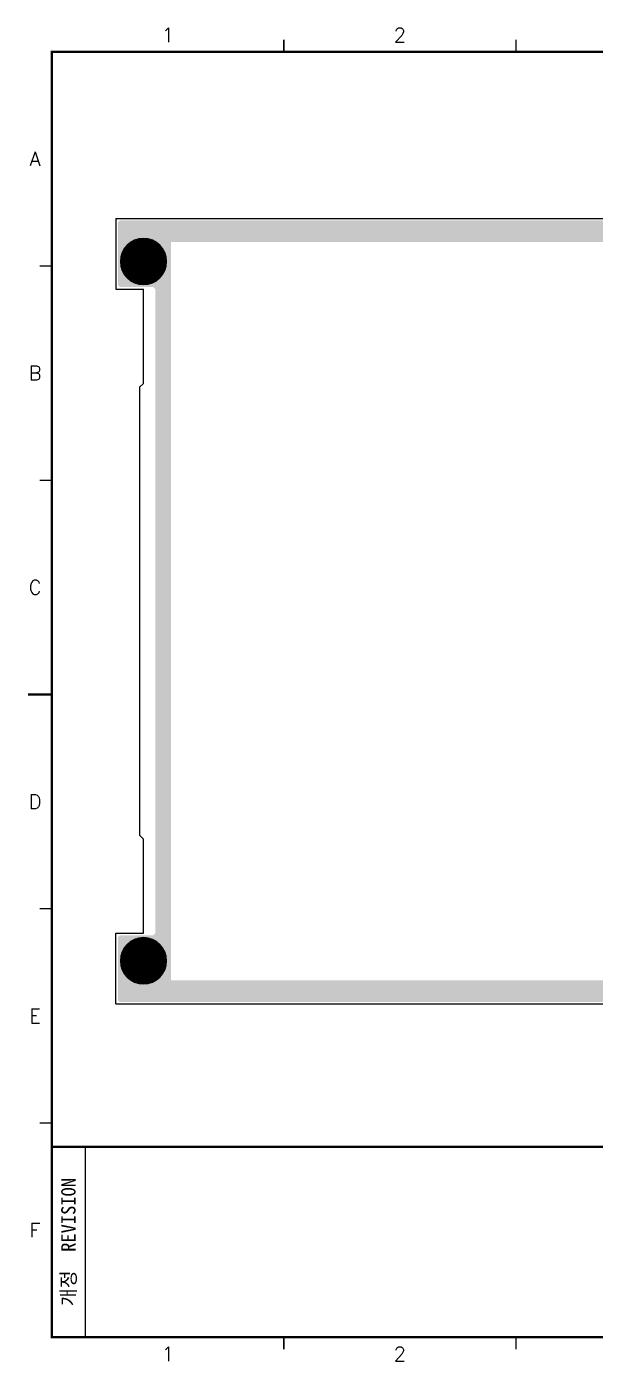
# Model space of a CAD drawing. Extents: x 295 to 953, y 10 to 290.
# Drawn here: x 486.7 to 606.2, y 9.8 to 290.2 of the extents above; entities that cross this region are included whole.
import ezdxf
from ezdxf.enums import TextEntityAlignment as Align

# ---------------------------------------------------------------- set-up
doc = ezdxf.new("R2010")
doc.units = 0
doc.header["$LTSCALE"] = 5
doc.header["$MEASUREMENT"] = 0
doc.linetypes.add('CENTER', pattern=[2, 1.25, -0.25, 0.25, -0.25])
doc.layers.get('0').update_dxf_attribs({"linetype": 'CONTINUOUS', "lineweight": 25})
for name, color, linetype in [('16_COMP_GBR', 1, 'CONTINUOUS'), ('SHEET', 3, 'CONTINUOUS'), ('문자', 4, 'CONTINUOUS'), ('테두리', 3, 'CONTINUOUS')]:
    doc.layers.add(name, color=color, linetype=linetype)
doc.layers.add('2', color=2, linetype='CENTER', lineweight=13)
doc.layers.add('6', color=6, linetype='CONTINUOUS', lineweight=13)
doc.styles.add('MARK', font='ARLRDBD.TTF')
doc.styles.get("Standard").update_dxf_attribs({"font": 'simplex.shx'})
doc.styles.add('굴림체', font='')
doc.styles.get('굴림체').set_extended_font_data('GulimChe')

# ---------------------------------------------------------------- blocks, each defined once
blk = doc.blocks.new('B')
at = {"layer": '문자'}
blk.add_hatch(color=256, dxfattribs=at).paths.add_polyline_path([(13.79, 10), (15.31, 6), (16.84, 10)])
at = {"color": 4, "const_width": 0.6}
blk.add_lwpolyline([(48.46, 10.32, 1), (49.06, 10.32, 1)], format="xyb", close=True, dxfattribs=at)
at = {"layer": '문자'}
for p, q in [((10.73, 2), (7.68, 10)), ((7.68, 10), (10.09, 10)), ((11.94, 5.16), (10.09, 10)), ((10.73, 10), (13.15, 10)), ((13.79, 2), (10.73, 10)), ((14.99, 5.16), (13.15, 10)), ((13.79, 10), (16.84, 10)), ((15.31, 6), (13.79, 10)), ((16.84, 10), (15.31, 6)), ((11.94, 5.16), (10.73, 2)), ((14.99, 5.16), (13.79, 2))]:
    blk.add_line(p, q, dxfattribs=at)
at = {"layer": '문자', "style": 'MARK', "oblique": 15}
blk.add_text('WOOJIN', height=6.5, dxfattribs=at).set_placement((36.4, 6), align=Align.MIDDLE_CENTER)
blk = doc.blocks.new('C')
blk.add_line((15, 285), (15, 285))
at = {"layer": '2'}
for p, q in [((252.83, 53.35), (252.83, 44.65)), ((269.53, 49), (248.48, 49))]:
    blk.add_line(p, q, dxfattribs=at)
at = {"layer": 'SHEET'}
for p, q in [((393.14, 60.3), (392.07, 56.28)), ((22, 55), (22, 15)), ((227, 55), (227, 15)), ((247, 55), (247, 22)), ((271, 55), (271, 15)), ((271, 55), (271, 15)), ((333, 55), (333, 15)), ((247, 48), (227, 48)), ((405, 45), (333, 45)), ((333, 43), (247, 43)), ((287, 43), (287, 15)), ((311, 43), (311, 15)), ((333, 36), (247, 36)), ((311, 29), (247, 29)), ((405, 29), (333, 29)), ((396, 29), (396, 15)), ((311, 22), (227, 22))]:
    blk.add_line(p, q, dxfattribs=at)
at = {"layer": 'SHEET', "color": 4}
for p, q in [((258.53, 50.9), (268.03, 51.85)), ((258.53, 50.9), (258.53, 47.1)), ((268.03, 51.85), (268.03, 46.15)), ((258.53, 47.1), (268.03, 46.15))]:
    blk.add_line(p, q, dxfattribs=at)
at = {"layer": 'SHEET'}
for points in [[(333, 55), (380.19, 55), (380.19, 63.49), (333, 63.49)], [(380.19, 55), (405, 55), (405, 63.49), (380.19, 63.49)]]:
    blk.add_lwpolyline(points, close=True, dxfattribs=at)
at = {"layer": 'SHEET', "color": 4}
for radius in [2.85, 1.9]:
    blk.add_circle((252.83, 49), radius, dxfattribs=at)
at = {"layer": 'SHEET'}
blk.add_circle((265.7, 39.32), 3.32, dxfattribs=at)
at = {"layer": '테두리'}
blk.add_line((405, 285), (405, 15), dxfattribs=at)
for points, const_width in [([(210, 290), (210, 285)], 0.5), ([(63.75, 287.5), (63.75, 285)], 0.3), ([(112.5, 287.5), (112.5, 285)], 0.3), ([(161.25, 287.5), (161.25, 285)], 0.3), ([(258.75, 287.5), (258.75, 285)], 0.3), ([(307.5, 287.5), (307.5, 285)], 0.3), ([(356.25, 287.5), (356.25, 285)], 0.3), ([(15, 285), (15, 15), (405, 15), (405, 285), (15, 285)], 0.5), ([(12.5, 240), (15, 240)], 0.3), ([(407.5, 240), (405, 240)], 0.3), ([(12.5, 195), (15, 195)], 0.3), ([(407.5, 195), (405, 195)], 0.3), ([(10, 150), (15, 150)], 0.5), ([(410, 150), (405, 150)], 0.5), ([(12.5, 105), (15, 105)], 0.3), ([(407.5, 105), (405, 105)], 0.3), ([(12.5, 60), (15, 60)], 0.3), ([(407.5, 60), (405, 60)], 0.3), ([(15, 55), (405, 55)], 0.5), ([(63.75, 12.5), (63.75, 15)], 0.3), ([(112.5, 12.5), (112.5, 15)], 0.3), ([(161.25, 12.5), (161.25, 15)], 0.3), ([(210, 10), (210, 15)], 0.5), ([(258.75, 12.5), (258.75, 15)], 0.3), ([(307.5, 12.5), (307.5, 15)], 0.3), ([(356.25, 12.5), (356.25, 15)], 0.3)]:
    blk.add_lwpolyline(points, dxfattribs=dict(at, const_width=const_width))
blk.add_blockref('B', (271, 43))
at = {"layer": '문자'}
for s, p in [('1', (39.38, 288.5)), ('2', (88.12, 288.5)), ('3', (136.88, 288.5)), ('4', (185.62, 288.5)), ('5', (234.38, 288.5)), ('6', (283.12, 288.5)), ('7', (331.88, 288.5)), ('8', (380.62, 288.5)), ('A', (11.5, 262.5)), ('A', (408.5, 262.5)), ('B', (11.5, 217.5)), ('B', (408.5, 217.5)), ('C', (11.5, 172.5)), ('C', (408.5, 172.5)), ('D', (11.5, 127.5)), ('D', (408.5, 127.5)), ('E', (11.5, 82.5)), ('E', (408.5, 82.5)), ('F', (11.5, 37.5)), ('F', (408.5, 37.5)), ('1', (39.38, 11.5)), ('2', (88.12, 11.5)), ('3', (136.88, 11.5)), ('4', (185.62, 11.5)), ('5', (234.38, 11.5)), ('6', (283.12, 11.5)), ('7', (331.88, 11.5)), ('8', (380.62, 11.5))]:
    blk.add_text(s, height=3, dxfattribs=at).set_placement(p, align=Align.MIDDLE)
at = {"layer": '문자', "style": '굴림체'}
for s, height, p in [('SUB-TITLE', 2, (339.77, 61.98)), ('SHEET', 2, (384.24, 61.74)), ('설계 MEMO', 2.5, (237, 51.5)), ('작성일', 2, (279, 41)), ('승   인', 2, (322, 41)), ('DIM.IN mm', 2.85, (259, 39.5)), ('DATE', 2, (279, 38)), ('APPROVED', 2, (322, 38)), ('척도 SCALE', 2.5, (259, 32.5)), ('작  성', 2, (279, 34)), ('DRAWN', 2, (279, 31)), ('설  계', 2, (279, 27)), ('DESIGNED', 2, (279, 24)), ('검  토', 2, (279, 20)), ('CHECKED', 2, (279, 17))]:
    blk.add_text(s, height=height, dxfattribs=at).set_placement(p, align=Align.MIDDLE_CENTER)
blk.add_text('개정  REVISION', height=3, rotation=90, dxfattribs=at).set_placement((18.5, 35), align=Align.MIDDLE_CENTER)
for s, p in [('TITLE', (333.95, 42.05)), ('DWG.NO.', (333.95, 26.15))]:
    blk.add_text(s, height=2, dxfattribs=at).set_placement(p)
at = {"layer": '문자', "style": '굴림체', "width": 0.75}
blk.add_text('공차 적용기준 : WMS C 40201', height=2.85, dxfattribs=at).set_placement((249, 18.5), align=Align.MIDDLE_CENTER)

msp = doc.modelspace()

# ---------------------------------------------------------------- linework, layer by layer
msp.add_line((491.98, 15), (491.98, 15))
msp.add_line((491.98, 15), (491.98, 15))
at = {"layer": '16_COMP_GBR', "color": 7}
for p, q in [((505.48, 250), (505.48, 235.15)), ((505.48, 250), (865.18, 250)), ((514.93, 244.06), (507.58, 244.06)), ((514.79, 244.22), (507.72, 244.22)), ((514.63, 244.38), (507.87, 244.38)), ((514.46, 244.54), (508.04, 244.54)), ((514.28, 244.69), (508.23, 244.69)), ((514.07, 244.85), (508.44, 244.85)), ((513.83, 245.01), (508.67, 245.01)), ((513.56, 245.17), (508.94, 245.17)), ((513.24, 245.33), (509.26, 245.33)), ((512.85, 245.49), (509.66, 245.49)), ((512.29, 245.64), (510.22, 245.64)), ((516.06, 241.37), (506.44, 241.37)), ((516.05, 241.53), (506.46, 241.53)), ((516.02, 241.68), (506.48, 241.68)), ((516, 241.84), (506.51, 241.84)), ((515.96, 242), (506.54, 242)), ((515.92, 242.16), (506.58, 242.16)), ((515.88, 242.32), (506.63, 242.32)), ((515.83, 242.48), (506.68, 242.48)), ((515.77, 242.63), (506.73, 242.63)), ((515.71, 242.79), (506.8, 242.79)), ((515.64, 242.95), (506.87, 242.95)), ((515.56, 243.11), (506.94, 243.11)), ((515.48, 243.27), (507.03, 243.27)), ((515.39, 243.43), (507.12, 243.43)), ((515.29, 243.58), (507.22, 243.58)), ((515.18, 243.74), (507.33, 243.74)), ((515.06, 243.9), (507.45, 243.9)), ((516.08, 241.05), (506.42, 241.05)), ((516.08, 240.89), (506.42, 240.89)), ((516.08, 240.73), (506.42, 240.73)), ((516.08, 241.21), (506.43, 241.21)), ((516.07, 240.58), (506.43, 240.58)), ((516.06, 240.42), (506.45, 240.42)), ((516.04, 240.26), (506.47, 240.26)), ((516.01, 240.1), (506.49, 240.1)), ((515.98, 239.94), (506.52, 239.94)), ((515.95, 239.78), (506.56, 239.78)), ((515.91, 239.62), (506.6, 239.62)), ((515.86, 239.47), (506.65, 239.47)), ((515.8, 239.31), (506.7, 239.31)), ((515.75, 239.15), (506.76, 239.15)), ((515.68, 238.99), (506.83, 238.99)), ((515.61, 238.83), (506.9, 238.83)), ((515.53, 238.67), (506.98, 238.67)), ((515.44, 238.52), (507.06, 238.52)), ((515.34, 238.36), (507.16, 238.36)), ((515.24, 238.2), (507.26, 238.2)), ((515.13, 238.04), (507.38, 238.04)), ((515, 237.88), (507.5, 237.88)), ((514.87, 237.72), (507.63, 237.72)), ((514.72, 237.57), (507.78, 237.57)), ((514.56, 237.41), (507.94, 237.41)), ((514.39, 237.25), (508.12, 237.25)), ((514.19, 237.09), (508.31, 237.09)), ((513.97, 236.93), (508.53, 236.93)), ((513.72, 236.77), (508.78, 236.77)), ((513.44, 236.62), (509.07, 236.62)), ((513.09, 236.46), (509.42, 236.46)), ((512.64, 236.3), (509.86, 236.3)), ((511.92, 236.14), (510.59, 236.14)), ((505.48, 235.15), (511.25, 235.15)), ((511.25, 215.35), (511.25, 235.15)), ((510.43, 214.53), (511.25, 215.35)), ((510.43, 214.53), (510.43, 120.48)), ((510.43, 120.48), (511.25, 119.65)), ((511.25, 99.85), (511.25, 119.65)), ((505.48, 99.85), (511.25, 99.85)), ((505.48, 85), (505.48, 99.85)), ((513.65, 98.27), (508.86, 98.27)), ((513.34, 98.43), (509.16, 98.43)), ((512.97, 98.59), (509.53, 98.59)), ((512.48, 98.75), (510.02, 98.75)), ((515.89, 95.42), (506.61, 95.42)), ((515.84, 95.58), (506.66, 95.58)), ((515.79, 95.74), (506.72, 95.74)), ((515.73, 95.9), (506.78, 95.9)), ((515.66, 96.06), (506.85, 96.06)), ((515.59, 96.21), (506.92, 96.21)), ((515.5, 96.37), (507, 96.37)), ((515.41, 96.53), (507.09, 96.53)), ((515.32, 96.69), (507.19, 96.69)), ((515.21, 96.85), (507.3, 96.85)), ((515.09, 97.01), (507.41, 97.01)), ((514.97, 97.16), (507.54, 97.16)), ((514.83, 97.32), (507.68, 97.32)), ((514.68, 97.48), (507.83, 97.48)), ((514.51, 97.64), (507.99, 97.64)), ((514.33, 97.8), (508.17, 97.8)), ((514.13, 97.96), (508.37, 97.96)), ((513.9, 98.11), (508.6, 98.11)), ((516.08, 94.15), (506.42, 94.15)), ((516.08, 94), (506.42, 94)), ((516.08, 94.31), (506.43, 94.31)), ((516.08, 93.84), (506.43, 93.84)), ((516.07, 94.47), (506.44, 94.47)), ((516.07, 93.68), (506.44, 93.68)), ((516.05, 94.63), (506.45, 94.63)), ((516.05, 93.52), (506.45, 93.52)), ((516.03, 94.79), (506.47, 94.79)), ((516.03, 93.36), (506.47, 93.36)), ((516, 94.95), (506.5, 94.95)), ((516, 93.2), (506.5, 93.2)), ((515.97, 95.1), (506.53, 95.1)), ((515.97, 93.05), (506.53, 93.05)), ((515.94, 95.26), (506.57, 95.26)), ((515.94, 92.89), (506.57, 92.89)), ((515.89, 92.73), (506.61, 92.73)), ((515.84, 92.57), (506.66, 92.57)), ((515.79, 92.41), (506.72, 92.41)), ((515.73, 92.25), (506.78, 92.25)), ((515.66, 92.1), (506.85, 92.1)), ((515.59, 91.94), (506.92, 91.94)), ((515.5, 91.78), (507, 91.78)), ((515.41, 91.62), (507.09, 91.62)), ((515.32, 91.46), (507.19, 91.46)), ((515.21, 91.3), (507.3, 91.3)), ((515.09, 91.14), (507.41, 91.14)), ((514.97, 90.99), (507.54, 90.99)), ((514.83, 90.83), (507.68, 90.83)), ((514.68, 90.67), (507.83, 90.67)), ((514.51, 90.51), (507.99, 90.51)), ((514.33, 90.35), (508.17, 90.35)), ((514.13, 90.19), (508.37, 90.19)), ((513.9, 90.04), (508.6, 90.04)), ((513.65, 89.88), (508.86, 89.88)), ((513.34, 89.72), (509.16, 89.72)), ((512.97, 89.56), (509.53, 89.56)), ((512.48, 89.4), (510.02, 89.4)), ((505.48, 85), (865.18, 85))]:
    msp.add_line(p, q, dxfattribs=at)
for centre, start, end in [((511.25, 240.93), 0, 180), ((511.25, 240.93), 180, 0), ((511.25, 94.08), 0, 180), ((511.25, 94.08), 180, 0)]:
    msp.add_arc(centre, 4.85, start, end, dxfattribs=at)
for points in [[(505.89, 249.18), (506.3, 249.59), (865.18, 249.18), (864.77, 249.59)], [(505.89, 246.29), (505.89, 249.18), (868.07, 246.29), (865.18, 249.18)], [(506.3, 249.59), (506.3, 249.59), (864.77, 249.59), (506.3, 249.59)], [(505.89, 245.05), (505.89, 246.29), (868.07, 245.05), (868.07, 246.29)], [(505.89, 235.98), (505.89, 245.05), (517.03, 235.98), (517.03, 245.05)], [(505.89, 245.05), (505.89, 245.05), (517.03, 245.05), (868.07, 245.05)], [(506.3, 235.56), (505.89, 235.98), (517.03, 235.56), (517.03, 235.98)], [(513.73, 235.15), (513.32, 235.56), (517.03, 235.15), (517.03, 235.56)], [(513.73, 99.85), (513.73, 235.15), (517.03, 99.85), (517.03, 235.15)], [(505.89, 99.03), (506.3, 99.44), (517.03, 99.03), (517.03, 99.44)], [(505.89, 89.95), (505.89, 99.03), (517.03, 89.95), (517.03, 99.03)], [(513.32, 99.44), (513.73, 99.85), (517.03, 99.44), (517.03, 99.85)], [(505.89, 88.71), (505.89, 89.95), (868.07, 88.71), (868.07, 89.95)], [(505.89, 89.95), (505.89, 89.95), (868.07, 89.95), (517.03, 89.95)], [(505.89, 85.82), (505.89, 88.71), (865.18, 85.82), (868.07, 88.71)], [(506.3, 85.41), (505.89, 85.82), (864.77, 85.41), (865.18, 85.82)]]:
    msp.add_solid(points, dxfattribs=at)

# ---------------------------------------------------------------- block references
msp.add_blockref('C', (476.98, 0))

# ---------------------------------------------------------------- texts
at = {"layer": '6', "color": 4, "insert": (573.67, 73.54), "char_height": 3, "width": 36.962, "attachment_point": 4, "style": '굴림체'}
msp.add_mtext('{\\f굴림|b0|i0|c129;\\C7;', dxfattribs=at)

doc.saveas('drawing.dxf')
